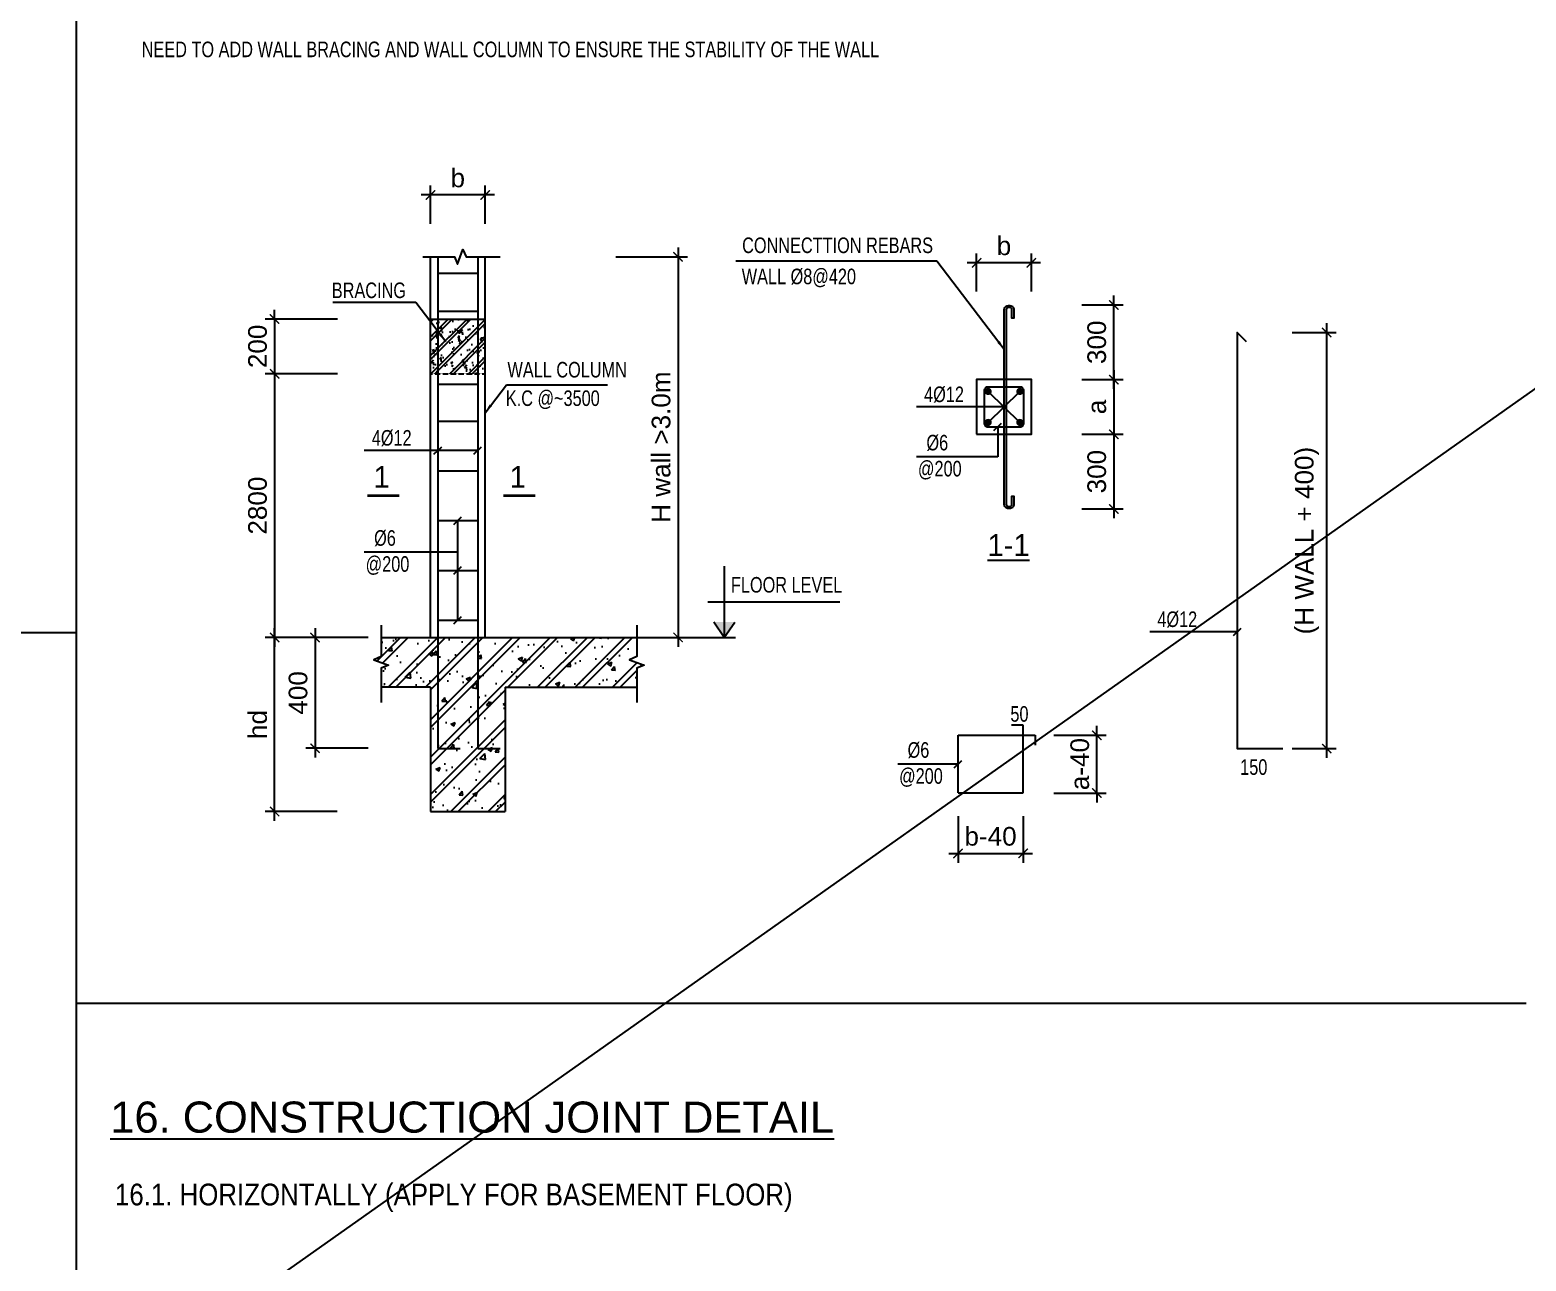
# Model space of a CAD drawing. Header units: millimetres. Extents: x -241424 to 696054, y -125618 to 93710.
# Drawn here: x 225090 to 249154, y -49930 to -30136 of the extents above; entities that cross this region are included whole.
import ezdxf
from ezdxf.enums import TextEntityAlignment as Align

# ---------------------------------------------------------------- set-up
doc = ezdxf.new("R2010")
doc.units = ezdxf.units.MM
doc.header["$LTSCALE"] = 7
doc.header["$PDMODE"] = 3
doc.linetypes.add('HIDDEN', pattern=[0.375, 0.25, -0.125])
doc.layers.get('0').update_dxf_attribs({"linetype": 'CONTINUOUS'})
doc.layers.get('Defpoints').update_dxf_attribs({"color": 6, "linetype": 'CONTINUOUS'})
for name, color, linetype in [('CDC_02_DIM', 1, 'CONTINUOUS'), ('CDC_03_BORDER', 3, 'CONTINUOUS'), ('CDC_04_HIDDEN', 8, 'HIDDEN'), ('CDC_05_STEEL', 4, 'CONTINUOUS'), ('CDC_06_TEXT', 2, 'CONTINUOUS'), ('CDC_10_HATCH', 251, 'CONTINUOUS'), ('CDC_11_NOTE', 8, 'CONTINUOUS')]:
    doc.layers.add(name, color=color, linetype=linetype)
doc.layers.add('KCS_Plotter', color=11, linetype='CONTINUOUS', plot=False)
doc.styles.add('ARIAL', font='arial.ttf')
doc.styles.add('AVANTH-KT', font='')
doc.styles.get('AVANTH-KT').set_extended_font_data('.VnAvantH')
doc.dimstyles.new('DIM1-25', dxfattribs={"dimscale": 1.2, "dimtxt": 250, "dimasz": 125, "dimexe": 125, "dimexo": 0.06, "dimgap": 100, "dimtad": 1, "dimdec": 0, "dimzin": 0, "dimdsep": 46, "dimtxsty": 'ARIAL', "dimblk": 'ARCHTICK', "dimcen": 100, "dimdle": 125, "dimclrd": 256, "dimclre": 1, "dimclrt": 2, "dimadec": 0, "dimazin": 0, "dimtfac": 1, "dimtdec": 0, "dimtix": 1, "dimtmove": 2, "dimatfit": 0, "dimfxl": 1, "dimtolj": 1, "dimtzin": 0, "dimarcsym": 0})

# ---------------------------------------------------------------- blocks, each defined once
blk = doc.blocks.new('_ArchTick')
at = {"color": 0, "linetype": 'ByBlock', "const_width": 0.15}
blk.add_lwpolyline([(-0.5, -0.5), (0.5, 0.5)], dxfattribs=at)
blk = doc.blocks.new('*D302')
at = {"layer": 'CDC_02_DIM', "color": 1, "lineweight": -2, "transparency": 16777216}
for p, q in [((231532, -33253), (231532, -32640)), ((232412, -33253), (232412, -32640))]:
    blk.add_line(p, q, dxfattribs=at)
at = {"layer": 'CDC_02_DIM', "lineweight": -2, "transparency": 16777216}
blk.add_line((232562, -32790), (231382, -32790), dxfattribs=at)
at = {"layer": 'Defpoints', "color": 0, "transparency": 16777216}
for p in [(231532, -32790), (231532, -33253), (232412, -33253)]:
    blk.add_point(p, dxfattribs=at)
at = {"layer": 'CDC_02_DIM', "lineweight": -2, "transparency": 16777216, "xscale": 150, "yscale": 150, "zscale": 150, "rotation": 180}
blk.add_blockref('_ArchTick', (231532, -32790), dxfattribs=at)
at = {"layer": 'CDC_02_DIM', "lineweight": -2, "transparency": 16777216, "xscale": 150, "yscale": 150, "zscale": 150}
blk.add_blockref('_ArchTick', (232412, -32790), dxfattribs=at)
at = {"layer": 'CDC_02_DIM', "color": 2, "transparency": 16777216, "insert": (231972, -32518), "char_height": 300, "attachment_point": 5, "style": 'ARIAL'}
blk.add_mtext('\\A1;b', dxfattribs=at)
blk = doc.blocks.new('*D303')
at = {"layer": 'CDC_02_DIM', "lineweight": -2, "transparency": 16777216}
blk.add_line((229026, -35514), (229026, -40054), dxfattribs=at)
at = {"layer": 'CDC_02_DIM', "color": 1, "lineweight": -2, "transparency": 16777216}
for p, q in [((230037, -35664), (228876, -35664)), ((230028, -39904), (228876, -39904))]:
    blk.add_line(p, q, dxfattribs=at)
at = {"layer": 'Defpoints', "color": 0, "transparency": 16777216}
for p in [(230037, -35664), (229026, -39904), (230028, -39904)]:
    blk.add_point(p, dxfattribs=at)
at = {"layer": 'CDC_02_DIM', "lineweight": -2, "transparency": 16777216, "xscale": 150, "yscale": 150, "zscale": 150}
for p, rotation in [((229026, -35664), 90), ((229026, -39904), 270)]:
    blk.add_blockref('_ArchTick', p, dxfattribs=dict(at, rotation=rotation))
at = {"layer": 'CDC_02_DIM', "color": 2, "transparency": 16777216, "insert": (228752, -37784), "char_height": 300, "attachment_point": 5, "rotation": 90, "style": 'ARIAL'}
blk.add_mtext('\\A1;2800', dxfattribs=at)
blk = doc.blocks.new('*D304')
at = {"layer": 'CDC_02_DIM', "color": 1, "lineweight": -2, "transparency": 16777216}
for p, q in [((230028, -39904), (228876, -39904)), ((230034, -42704), (228876, -42704))]:
    blk.add_line(p, q, dxfattribs=at)
at = {"layer": 'CDC_02_DIM', "lineweight": -2, "transparency": 16777216}
blk.add_line((229026, -42854), (229026, -39754), dxfattribs=at)
at = {"layer": 'Defpoints', "color": 0, "transparency": 16777216}
for p in [(229026, -39904), (230028, -39904), (230034, -42704)]:
    blk.add_point(p, dxfattribs=at)
at = {"layer": 'CDC_02_DIM', "lineweight": -2, "transparency": 16777216, "xscale": 150, "yscale": 150, "zscale": 150}
for p, rotation in [((229026, -39904), 90), ((229026, -42704), 270)]:
    blk.add_blockref('_ArchTick', p, dxfattribs=dict(at, rotation=rotation))
at = {"layer": 'CDC_02_DIM', "color": 2, "transparency": 16777216, "insert": (228753, -41304), "char_height": 300, "attachment_point": 5, "rotation": 90, "style": 'ARIAL'}
blk.add_mtext('\\A1;h{\\f.VnArial|b0|i0|c0|p34;d}', dxfattribs=at)
blk = doc.blocks.new('*D305')
at = {"layer": 'CDC_02_DIM', "lineweight": -2, "transparency": 16777216}
for p, q in [((229026, -34784), (229026, -34634)), ((229026, -34784), (229026, -35664)), ((229026, -35664), (229026, -35814))]:
    blk.add_line(p, q, dxfattribs=at)
at = {"layer": 'CDC_02_DIM', "color": 1, "lineweight": -2, "transparency": 16777216}
for p, q in [((230037, -34784), (228876, -34784)), ((230035, -35664), (228876, -35664))]:
    blk.add_line(p, q, dxfattribs=at)
at = {"layer": 'Defpoints', "color": 0, "transparency": 16777216}
for p in [(230037, -34784), (229026, -35664), (230035, -35664)]:
    blk.add_point(p, dxfattribs=at)
at = {"layer": 'CDC_02_DIM', "lineweight": -2, "transparency": 16777216, "xscale": 150, "yscale": 150, "zscale": 150}
for p, rotation in [((229026, -34784), 270), ((229026, -35664), 90)]:
    blk.add_blockref('_ArchTick', p, dxfattribs=dict(at, rotation=rotation))
at = {"layer": 'CDC_02_DIM', "color": 2, "transparency": 16777216, "insert": (228752, -35224), "char_height": 300, "attachment_point": 5, "rotation": 90, "style": 'ARIAL'}
blk.add_mtext('\\A1;200', dxfattribs=at)
blk = doc.blocks.new('*D306')
at = {"layer": 'CDC_02_DIM', "lineweight": -2, "transparency": 16777216}
blk.add_line((235516, -33634), (235516, -40054), dxfattribs=at)
at = {"layer": 'CDC_02_DIM', "color": 1, "lineweight": -2, "transparency": 16777216}
for p, q in [((234515, -33784), (235666, -33784)), ((234515, -39904), (235666, -39904))]:
    blk.add_line(p, q, dxfattribs=at)
at = {"layer": 'Defpoints', "color": 0, "transparency": 16777216}
for p in [(234515, -33784), (234515, -39904), (235516, -39904)]:
    blk.add_point(p, dxfattribs=at)
at = {"layer": 'CDC_02_DIM', "lineweight": -2, "transparency": 16777216, "xscale": 150, "yscale": 150, "zscale": 150}
for p, rotation in [((235516, -33784), 90), ((235516, -39904), 270)]:
    blk.add_blockref('_ArchTick', p, dxfattribs=dict(at, rotation=rotation))
at = {"layer": 'CDC_02_DIM', "color": 2, "transparency": 16777216, "insert": (235243, -36844), "char_height": 300, "attachment_point": 5, "rotation": 90, "style": 'ARIAL'}
blk.add_mtext('\\A1;H wall{\\f.VnArial|b0|i0|c0|p34; >3.0m}', dxfattribs=at)
blk = doc.blocks.new('*D289')
at = {"layer": 'CDC_02_DIM', "color": 1, "lineweight": -2, "transparency": 16777216}
for p, q in [((230531, -39904), (229527, -39904)), ((230531, -41685), (229527, -41685))]:
    blk.add_line(p, q, dxfattribs=at)
at = {"layer": 'CDC_02_DIM', "lineweight": -2, "transparency": 16777216}
blk.add_line((229677, -39754), (229677, -41835), dxfattribs=at)
at = {"layer": 'Defpoints', "color": 0, "transparency": 16777216}
for p in [(230531, -39904), (229677, -41685), (230531, -41685)]:
    blk.add_point(p, dxfattribs=at)
at = {"layer": 'CDC_02_DIM', "lineweight": -2, "transparency": 16777216, "xscale": 150, "yscale": 150, "zscale": 150}
for p, rotation in [((229677, -39904), 90), ((229677, -41685), 270)]:
    blk.add_blockref('_ArchTick', p, dxfattribs=dict(at, rotation=rotation))
at = {"layer": 'CDC_02_DIM', "color": 2, "transparency": 16777216, "insert": (229404, -40795), "char_height": 300, "attachment_point": 5, "rotation": 90, "style": 'ARIAL'}
blk.add_mtext('\\A1;400', dxfattribs=at)
blk = doc.blocks.new('*D290')
at = {"layer": 'CDC_02_DIM', "lineweight": -2, "transparency": 16777216}
blk.add_line((241347, -33882), (240167, -33882), dxfattribs=at)
at = {"layer": 'CDC_02_DIM', "color": 1, "lineweight": -2, "transparency": 16777216}
for p, q in [((240317, -34344), (240317, -33732)), ((241197, -34344), (241197, -33732))]:
    blk.add_line(p, q, dxfattribs=at)
at = {"layer": 'Defpoints', "color": 0, "transparency": 16777216}
for p in [(240317, -33882), (240317, -34344), (241197, -34344)]:
    blk.add_point(p, dxfattribs=at)
at = {"layer": 'CDC_02_DIM', "lineweight": -2, "transparency": 16777216, "xscale": 150, "yscale": 150, "zscale": 150, "rotation": 180}
blk.add_blockref('_ArchTick', (240317, -33882), dxfattribs=at)
at = {"layer": 'CDC_02_DIM', "lineweight": -2, "transparency": 16777216, "xscale": 150, "yscale": 150, "zscale": 150}
blk.add_blockref('_ArchTick', (241197, -33882), dxfattribs=at)
at = {"layer": 'CDC_02_DIM', "color": 2, "transparency": 16777216, "insert": (240757, -33609), "char_height": 300, "attachment_point": 5, "style": 'ARIAL'}
blk.add_mtext('\\A1;b', dxfattribs=at)
blk = doc.blocks.new('*D291')
at = {"layer": 'CDC_02_DIM', "lineweight": -2, "transparency": 16777216}
blk.add_line((242523, -35608), (242523, -36788), dxfattribs=at)
at = {"layer": 'CDC_02_DIM', "color": 1, "lineweight": -2, "transparency": 16777216}
for p, q in [((242007, -35758), (242673, -35758)), ((242007, -36638), (242673, -36638))]:
    blk.add_line(p, q, dxfattribs=at)
at = {"layer": 'Defpoints', "color": 0, "transparency": 16777216}
for p in [(242007, -35758), (242007, -36638), (242523, -36638)]:
    blk.add_point(p, dxfattribs=at)
at = {"layer": 'CDC_02_DIM', "lineweight": -2, "transparency": 16777216, "xscale": 150, "yscale": 150, "zscale": 150}
for p, rotation in [((242523, -35758), 90), ((242523, -36638), 270)]:
    blk.add_blockref('_ArchTick', p, dxfattribs=dict(at, rotation=rotation))
at = {"layer": 'CDC_02_DIM', "color": 2, "transparency": 16777216, "insert": (242251, -36198), "char_height": 300, "attachment_point": 5, "rotation": 90, "style": 'ARIAL'}
blk.add_mtext('\\A1;a', dxfattribs=at)
blk = doc.blocks.new('*D292')
at = {"layer": 'CDC_02_DIM', "lineweight": -2, "transparency": 16777216}
blk.add_line((245948, -41841), (245948, -34852), dxfattribs=at)
at = {"layer": 'CDC_02_DIM', "color": 1, "lineweight": -2, "transparency": 16777216}
for p, q in [((245390, -35002), (246098, -35002)), ((245390, -41691), (246098, -41691))]:
    blk.add_line(p, q, dxfattribs=at)
at = {"layer": 'Defpoints', "color": 0, "transparency": 16777216}
for p in [(245390, -35002), (245948, -35002), (245390, -41691)]:
    blk.add_point(p, dxfattribs=at)
at = {"layer": 'CDC_02_DIM', "lineweight": -2, "transparency": 16777216, "xscale": 150, "yscale": 150, "zscale": 150}
for p, rotation in [((245948, -35002), 90), ((245948, -41691), 270)]:
    blk.add_blockref('_ArchTick', p, dxfattribs=dict(at, rotation=rotation))
at = {"layer": 'CDC_02_DIM', "color": 2, "transparency": 16777216, "insert": (245631, -38347), "char_height": 300, "attachment_point": 5, "rotation": 90, "style": 'ARIAL'}
blk.add_mtext('\\A1;(H WALL{\\f.VnArial|b0|i0|c0|p34; + }400)', dxfattribs=at)
blk = doc.blocks.new('*D293')
at = {"layer": 'CDC_02_DIM', "color": 1, "lineweight": -2, "transparency": 16777216}
for p, q in [((240018, -42779), (240018, -43526)), ((241065, -42779), (241065, -43526))]:
    blk.add_line(p, q, dxfattribs=at)
at = {"layer": 'CDC_02_DIM', "lineweight": -2, "transparency": 16777216}
blk.add_line((239868, -43376), (241215, -43376), dxfattribs=at)
at = {"layer": 'Defpoints', "color": 0, "transparency": 16777216}
for p in [(240018, -42779), (241065, -42779), (241065, -43376)]:
    blk.add_point(p, dxfattribs=at)
at = {"layer": 'CDC_02_DIM', "lineweight": -2, "transparency": 16777216, "xscale": 150, "yscale": 150, "zscale": 150, "rotation": 180}
blk.add_blockref('_ArchTick', (240018, -43376), dxfattribs=at)
at = {"layer": 'CDC_02_DIM', "lineweight": -2, "transparency": 16777216, "xscale": 150, "yscale": 150, "zscale": 150}
blk.add_blockref('_ArchTick', (241065, -43376), dxfattribs=at)
at = {"layer": 'CDC_02_DIM', "color": 2, "transparency": 16777216, "insert": (240541, -43103), "char_height": 300, "attachment_point": 5, "style": 'ARIAL'}
blk.add_mtext('\\A1;b-40', dxfattribs=at)
blk = doc.blocks.new('*D294')
at = {"layer": 'CDC_02_DIM', "lineweight": -2, "transparency": 16777216}
for p, q in [((242250, -41476), (242250, -41326)), ((242250, -42405), (242250, -41476)), ((242250, -42405), (242250, -42555))]:
    blk.add_line(p, q, dxfattribs=at)
at = {"layer": 'CDC_02_DIM', "color": 1, "lineweight": -2, "transparency": 16777216}
for p, q in [((241559, -41476), (242400, -41476)), ((241559, -42405), (242400, -42405))]:
    blk.add_line(p, q, dxfattribs=at)
at = {"layer": 'Defpoints', "color": 0, "transparency": 16777216}
for p in [(241559, -41476), (242250, -41476), (241559, -42405)]:
    blk.add_point(p, dxfattribs=at)
at = {"layer": 'CDC_02_DIM', "lineweight": -2, "transparency": 16777216, "xscale": 150, "yscale": 150, "zscale": 150}
for p, rotation in [((242250, -41476), 270), ((242250, -42405), 90)]:
    blk.add_blockref('_ArchTick', p, dxfattribs=dict(at, rotation=rotation))
at = {"layer": 'CDC_02_DIM', "color": 2, "transparency": 16777216, "insert": (241977, -41940), "char_height": 300, "attachment_point": 5, "rotation": 90, "style": 'ARIAL'}
blk.add_mtext('\\A1;a-40', dxfattribs=at)
blk = doc.blocks.new('*D295')
at = {"layer": 'CDC_02_DIM', "lineweight": -2, "transparency": 16777216}
blk.add_line((242523, -36488), (242523, -37988), dxfattribs=at)
at = {"layer": 'CDC_02_DIM', "color": 1, "lineweight": -2, "transparency": 16777216}
for p, q in [((242007, -36638), (242673, -36638)), ((242007, -37838), (242673, -37838))]:
    blk.add_line(p, q, dxfattribs=at)
at = {"layer": 'Defpoints', "color": 0, "transparency": 16777216}
for p in [(242007, -36638), (242007, -37838), (242523, -37838)]:
    blk.add_point(p, dxfattribs=at)
at = {"layer": 'CDC_02_DIM', "lineweight": -2, "transparency": 16777216, "xscale": 150, "yscale": 150, "zscale": 150}
for p, rotation in [((242523, -36638), 90), ((242523, -37838), 270)]:
    blk.add_blockref('_ArchTick', p, dxfattribs=dict(at, rotation=rotation))
at = {"layer": 'CDC_02_DIM', "color": 2, "transparency": 16777216, "insert": (242250, -37238), "char_height": 300, "attachment_point": 5, "rotation": 90, "style": 'ARIAL'}
blk.add_mtext('\\A1;300', dxfattribs=at)
blk = doc.blocks.new('*D296')
at = {"layer": 'CDC_02_DIM', "lineweight": -2, "transparency": 16777216}
blk.add_line((242523, -35908), (242523, -34408), dxfattribs=at)
at = {"layer": 'CDC_02_DIM', "color": 1, "lineweight": -2, "transparency": 16777216}
for p, q in [((242007, -34558), (242673, -34558)), ((242007, -35758), (242673, -35758))]:
    blk.add_line(p, q, dxfattribs=at)
at = {"layer": 'Defpoints', "color": 0, "transparency": 16777216}
for p in [(242007, -34558), (242523, -34558), (242007, -35758)]:
    blk.add_point(p, dxfattribs=at)
at = {"layer": 'CDC_02_DIM', "lineweight": -2, "transparency": 16777216, "xscale": 150, "yscale": 150, "zscale": 150}
for p, rotation in [((242523, -34558), 90), ((242523, -35758), 270)]:
    blk.add_blockref('_ArchTick', p, dxfattribs=dict(at, rotation=rotation))
at = {"layer": 'CDC_02_DIM', "color": 2, "transparency": 16777216, "insert": (242250, -35158), "char_height": 300, "attachment_point": 5, "rotation": 90, "style": 'ARIAL'}
blk.add_mtext('\\A1;300', dxfattribs=at)

msp = doc.modelspace()

# ---------------------------------------------------------------- hatches: boundary and pattern name
at = {"layer": 'CDC_10_HATCH'}
h = msp.add_hatch(dxfattribs=at)
h.set_pattern_fill('BT-01', color=256, scale=50, style=0, pattern_type=2)
h.set_pattern_definition([(50, (-59004331.85, 2379256.6), (358.6300913, -31.3760675), [37.5, -412.5]), (355, (-59004331.85, 2379256.6), (-69.3756668, 376.0960669), [30, -330]), (100.4514, (-59004301.97, 2379254), (289.2546909, 344.719771), [31.870095, -350.571056]), (46.1842, (-59004331.85, 2379356.6), (533.6205243, -82.759507), [56.25, -618.75]), (96.6356, (-59004287.4, 2379349.7), (467.331353, 487.0589355), [47.805144, -525.8565]), (351.1842, (-59004331.85, 2379356.6), (467.3309726, 487.0593005), [45, -495]), (21, (-59004281.85, 2379331.6), (298.453526, -201.3094453), [37.5, -412.5]), (326, (-59004281.85, 2379331.6), (121.657666, 362.5750225), [30, -330]), (71.4514, (-59004257, 2379314.84), (420.1113143, 161.2652484), [31.870095, -350.571056]), (37.5, (-59004331.85, 2379256.61), (6.07992766, 166.44692692), [0, -326, 0, -335, 0, -331.25]), (7.5, (-59004331.85, 2379256.61), (131.5347687, 197.20585594), [0, -191, 0, -318.5, 0, -126.25]), (327.5, (-59004443.35, 2379256.61), (266.9112181, -11.27743587), [0, -125, 0, -390, 0, -517.5]), (317.5, (-59004493.35, 2379256.61), (291.5930847, 50.0524912), [0, -162.5, 0, -259, 0, -367.5]), (45, (-59004331.85, 2379256.61), (-150.260191, 150.260191), []), (45, (-59004331.85, 2379317.86), (-150.260191, 150.260191), [])])
h.paths.add_polyline_path([(231532, -34784.1), (231532, -35664.1), (232412, -35664.1), (232412, -34784.1)])
h = msp.add_hatch(dxfattribs=at)
h.set_pattern_fill('CHAU-01', color=256, scale=50, style=0, pattern_type=2)
h.set_pattern_definition([(50, (-305409.3, -113084.76), (717.2602, -62.75213), [75, -825]), (355, (-305409.3, -113084.76), (-138.7513, 752.1921), [60, -660]), (100.4514, (-305349.5, -113090), (578.5094, 689.4395), [63.7402, -701.1421]), (46.1842, (-305409.3, -112884.8), (1067.241, -165.519), [112.5, -1237.5]), (96.6356, (-305320.3, -112898.6), (934.6627, 974.1179), [95.6103, -1051.713]), (351.1842, (-305409.3, -112884.8), (934.662, 974.1186), [90, -990]), (21, (-305309.3, -112934.76), (596.90705, -402.6189), [75, -825]), (326, (-305309.3, -112934.76), (243.3153, 725.15), [60, -660]), (71.4514, (-305259.5, -112968.3), (840.2226, 322.5305), [63.7402, -701.1421]), (37.5, (-305409.27, -113084.76), (12.15986, 332.89385), [0, -652, 0, -670, 0, -662.5]), (7.5, (-305409.27, -113084.76), (263.06954, 394.41171), [0, -382, 0, -637, 0, -252.5]), (327.5, (-305632.27, -113084.76), (533.82244, -22.55487), [0, -250, 0, -780, 0, -1035]), (317.5, (-305732.27, -113084.76), (583.18617, 100.105), [0, -325, 0, -518, 0, -735]), (45, (-305409.27, -113084.76), (-300.52038, 300.52038), []), (45, (-305409.27, -112962.26), (-300.52038, 300.52038), [])])
h.paths.add_polyline_path([(230740.6, -39904.1), (230740.6, -40209.6), (230622.2, -40261.1), (230859, -40347.2), (230740.6, -40398.6), (230740.6, -40704.1), (231532, -40704.1), (231532, -42704.1), (232732, -42704.1), (232732, -40704.1), (234852, -40704.1), (234852, -40398.6), (234970.4, -40347.2), (234733.6, -40261.1), (234852, -40209.6), (234852, -39904.1)])

# ---------------------------------------------------------------- linework, layer by layer
at = {"layer": 'CDC_02_DIM'}
for p, q in [((236256.5, -38757.5), (236256.5, -39904.1)), ((238117.4, -39337.8), (235991.1, -39337.8)), ((236256.5, -39904.1), (236087.6, -39656.9)), ((236256.5, -39904.1), (236425.5, -39656.9)), ((235666, -39904.1), (236438.3, -39904.1)), ((244509, -39813.6), (243103.4, -39813.6)), ((244447.2, -39873.9), (244570.8, -39753.3)), ((240018, -41940.4), (239048.7, -41940.4)), ((239956.2, -42000.7), (240079.8, -41880.1))]:
    msp.add_line(p, q, dxfattribs=at)
at = {"layer": 'CDC_02_DIM', "ltscale": 0.5}
for points in [[(231412, -33784.1), (231917.5, -33784.1), (231968.9, -33902.5), (232055.1, -33665.7), (232106.5, -33784.1), (232656.2, -33784.1)], [(230740.6, -39704.1), (230740.6, -40209.6), (230622.2, -40261.1), (230859, -40347.2), (230740.6, -40398.6), (230740.6, -40948.3)], [(234852, -39704.1), (234852, -40209.6), (234733.6, -40261.1), (234970.4, -40347.2), (234852, -40398.6), (234852, -40948.3)]]:
    msp.add_lwpolyline(points, dxfattribs=at)
at = {"layer": 'CDC_02_DIM'}
msp.add_solid([(236087.6, -39656.9), (236425.5, -39656.9), (236256.5, -39904.1)], dxfattribs=at)
at = {"layer": 'CDC_03_BORDER'}
for p, q in [((225840.2, -68637.3), (225840.2, -14884.7)), ((231532, -39904.1), (231532, -33784.1)), ((232412, -39904.1), (232412, -33784.1)), ((231532, -34784.1), (232412, -34784.1)), ((202526, -39826), (225840.2, -39826)), ((230740.6, -39904.1), (234852, -39904.1)), ((231532, -40704.1), (230740.6, -40704.1)), ((231532, -40704.1), (231532, -42704.1)), ((232732, -40704.1), (234852, -40704.1)), ((232732, -40704.1), (232732, -42704.1)), ((231532, -42704.1), (232732, -42704.1)), ((225840.2, -45781.9), (249154.4, -45781.9))]:
    msp.add_line(p, q, dxfattribs=at)
msp.add_lwpolyline([(240317.3, -36637.5), (241197.3, -36637.5), (241197.3, -35757.5), (240317.3, -35757.5)], close=True, dxfattribs=at)
at = {"layer": 'CDC_03_BORDER', "const_width": 44.8}
for points in [[(231030.9, -37623.1), (230515, -37623.1)], [(233219.9, -37623.1), (232704, -37623.1)]]:
    msp.add_lwpolyline(points, dxfattribs=at)
at = {"layer": 'CDC_04_HIDDEN'}
msp.add_line((231532, -35664.1), (232412, -35664.1), dxfattribs=at)
at = {"layer": 'CDC_05_STEEL'}
for p, q in [((231651, -33784.1), (231651, -41690.6)), ((232293.1, -33784.1), (232293.1, -41690.6)), ((231651, -34047.8), (232293.1, -34047.8)), ((231651, -34659.5), (232293.1, -34659.5)), ((231651, -35830.1), (232293.1, -35830.1)), ((231651, -36425.6), (232293.1, -36425.6)), ((231651, -37225.6), (232293.1, -37225.6)), ((231651, -38025.6), (232293.1, -38025.6)), ((231651, -38825.6), (232293.1, -38825.6)), ((231651, -39625.6), (232293.1, -39625.6)), ((241064.5, -41313.5), (240875.7, -41313.5)), ((241064.5, -42404.5), (241064.5, -41313.5)), ((240018, -42404.5), (240018, -41476.3)), ((240018, -41476.3), (241258.6, -41476.3)), ((241258.6, -41476.3), (241258.6, -41637.6)), ((231651, -41690.6), (232011.4, -41690.6)), ((232293.1, -41690.6), (232653.5, -41690.6)), ((240018, -42404.5), (241064.5, -42404.5))]:
    msp.add_line(p, q, dxfattribs=at)
for points in [[(240792.3, -37764.5, 0.4142136), (240827.3, -37799.5), (240850, -37799.5, 0.4142136), (240885, -37764.5), (240885, -37629.6), (240915, -37629.6), (240915, -37764.5, -0.4142136), (240850, -37829.5), (240827.3, -37829.5, -0.4142136), (240762.3, -37764.5), (240762.3, -34633.5, -0.4142136), (240827.3, -34568.5), (240850, -34568.5, -0.4142136), (240915, -34633.5), (240915, -34768.5), (240885, -34768.5), (240885, -34633.5, 0.4142136), (240850, -34598.5), (240827.3, -34598.5, 0.4142136), (240792.3, -34633.5)], [(240497.3, -36517.5), (241017.3, -36517.5, 0.4142136), (241077.3, -36457.5), (241077.3, -35937.5, 0.4142136), (241017.3, -35877.5), (240497.3, -35877.5, 0.4142136), (240437.3, -35937.5), (240437.3, -36457.5, 0.4142136)]]:
    msp.add_lwpolyline(points, format="xyb", close=True, dxfattribs=at)
msp.add_lwpolyline([(244658.3, -35152), (244509, -35002.5), (244509, -41690.6), (245240.2, -41690.6)], dxfattribs=at)
at = {"layer": 'CDC_05_STEEL', "const_width": 57.6}
for points in [[(240473.6, -35948.8, -1), (240531.2, -35948.8, -1)], [(241041.1, -35948.8, 1), (240983.5, -35948.8, 1)], [(240473.6, -36446.3, 1), (240531.2, -36446.3, 1)], [(241041.1, -36446.3, -1), (240983.5, -36446.3, -1)]]:
    msp.add_lwpolyline(points, format="xyb", close=True, dxfattribs=at)
at = {"layer": 'CDC_11_NOTE'}
for p, q in [((240502.4, -35948.8), (241012.3, -36446.3)), ((240502.4, -36446.3), (241012.3, -35948.8)), ((240757.3, -36197.5), (239351.8, -36197.5)), ((240595.5, -36577.8), (240719.2, -36457.2)), ((240657.3, -36517.5), (240657.3, -36999)), ((232293.1, -36897.1), (230468.4, -36897.1)), ((231589.1, -36957.5), (231712.8, -36836.8)), ((232231.3, -36957.5), (232354.9, -36836.8)), ((240657.3, -36999), (239351.8, -36999)), ((231910.2, -38086), (232033.8, -37965.3)), ((231972, -39625.6), (231972, -38025.6)), ((231972, -38532.1), (230468.4, -38532.1)), ((231910.2, -38886), (232033.8, -38765.3)), ((231910.2, -39686), (232033.8, -39565.3))]:
    msp.add_line(p, q, dxfattribs=at)
at = {"layer": 'KCS_Plotter'}
msp.add_line((201026, -70002.5), (285126, -10602.5), dxfattribs=at)

# ---------------------------------------------------------------- texts
at = {"layer": 'CDC_06_TEXT', "style": 'ARIAL', "width": 0.75}
for s, p in [('NEED TO ADD WALL BRACING AND WALL COLUMN TO ENSURE THE STABILITY OF THE WALL', (226888.2, -30574.1)), ('CONNECTTION REBARS', (236545.6, -33723.7)), ('WALL %%C8@420', (236538.8, -34224.4)), ('BRACING', (229945.6, -34447.4)), ('WALL COLUMN', (232770.8, -35723.9)), ('K.C @~3500', (232744.7, -36181.9)), ('4%%C12', (239472.3, -36119.6)), ('4%%C12', (230588.9, -36819.2)), ('%%C6', (239509.8, -36896.4)), ('@200', (239373.3, -37314.9)), ('%%C6', (230626.4, -38429.5)), ('@200', (230489.9, -38848)), ('FLOOR LEVEL', (236365.6, -39182.2)), ('4%%C12', (243223.9, -39735.7)), ('50', (240860.3, -41258.4)), ('%%C6', (239206.8, -41837.8)), ('150', (244556.1, -42112.7)), ('@200', (239070.3, -42256.3))]:
    msp.add_text(s, height=250, dxfattribs=at).set_placement(p)
at = {"layer": 'CDC_06_TEXT', "style": 'AVANTH-KT'}
for s, p in [('1', (230747.7, -37322.8)), ('1', (232936.7, -37322.8)), ('%%U1-1', (240830.8, -38418))]:
    msp.add_text(s, height=350, dxfattribs=at).set_placement(p, align=Align.MIDDLE)
at = {"layer": 'CDC_06_TEXT', "color": 4, "style": 'ARIAL'}
msp.add_text('%%U16. CONSTRUCTION JOINT DETAIL', height=500, dxfattribs=at).set_placement((226382.3, -47865.8))
at = {"layer": 'CDC_06_TEXT', "color": 4, "style": 'ARIAL', "width": 0.85}
msp.add_text('16.1. HORIZONTALLY (APPLY FOR BASEMENT FLOOR)', height=350, dxfattribs=at).set_placement((226458.3, -48860.3), align=Align.MIDDLE_LEFT)

# ---------------------------------------------------------------- dimensions: what is measured, and where the dimension line sits
at = {"layer": 'CDC_02_DIM'}
for base, p1, p2, picture, middle in [((231532, -32790.4), (232412, -33253.1), (231532, -33253.1), '*D302', (231972, -32517.9)), ((240317.3, -33881.7), (241197.3, -34344.5), (240317.3, -34344.5), '*D290', (240757.3, -33609.3))]:
    dim = msp.add_linear_dim(base=base, p1=p1, p2=p2, text='b', dimstyle='DIM1-25', override={"dimtxsty": 'ARIAL'}, dxfattribs=at)
    dim.commit()
    dim.dimension.update_dxf_attribs({"geometry": picture, "text_midpoint": middle})
for base, p1, p2, angle, text, picture, middle in [((235516, -39904.1), (234515.2, -33784.1), (234515.2, -39904.1), 90, 'H wall{\\f.VnArial|b0|i0|c0|p34; >3.0m}', '*D306', (235242.8, -36844.1)), ((229025.6, -35664.1), (230036.7, -34784.1), (230034.9, -35664.1), 90, '200', '*D305', (228752.4, -35224.1)), ((229025.6, -39904.1), (230036.7, -35664.1), (230028.2, -39904.1), 90, '2800', '*D303', (228752.4, -37784.1)), ((229025.6, -39904.1), (230033.8, -42704.1), (230028.2, -39904.1), 270, 'h{\\f.VnArial|b0|i0|c0|p34;d}', '*D304', (228753.1, -41304.1))]:
    dim = msp.add_linear_dim(base=base, p1=p1, p2=p2, angle=angle, text=text, dimstyle='DIM1-25', override={"dimtxsty": 'ARIAL'}, dxfattribs=at)
    dim.commit()
    dim.dimension.update_dxf_attribs({"geometry": picture, "text_midpoint": middle})
for p1, p2, distance, text, picture, middle in [((242007.3, -35757.5), (242007.3, -34557.5), -516, '300', '*D296', (242250, -35157.5)), ((245389.9, -41690.6), (245389.9, -35002.5), -558, '(H WALL{\\f.VnArial|b0|i0|c0|p34; + }400)', '*D292', (245631.2, -38346.6)), ((242007.3, -35757.5), (242007.3, -36637.5), 516, 'a', '*D291', (242250.8, -36197.5)), ((242007.3, -36637.5), (242007.3, -37837.5), 516, '300', '*D295', (242250, -37237.5)), ((230531, -39904.1), (230531, -41685.1), -854.2, '400', '*D289', (229403.7, -40794.6)), ((241558.8, -42404.5), (241558.8, -41476.3), -691.5, 'a-40', '*D294', (241977.1, -41940.4)), ((240018, -42779.1), (241064.5, -42779.1), -596.7, 'b-40', '*D293', (240541.3, -43102.7))]:
    dim = msp.add_aligned_dim(p1=p1, p2=p2, distance=distance, text=text, dimstyle='DIM1-25', override={"dimtxsty": 'ARIAL'}, dxfattribs=at)
    dim.commit()
    dim.dimension.update_dxf_attribs({"geometry": picture, "text_midpoint": middle})

# ---------------------------------------------------------------- leaders
at = {"layer": 'CDC_11_NOTE'}
for points in [[(240762.3, -35273.3), (239675.7, -33852.7), (236443.3, -33852.7)], [(231781.5, -35148.6), (231296, -34519.1), (229960.9, -34519.1)], [(232412, -36293.6), (232753.5, -35839.6), (234381, -35839.6)]]:
    msp.add_leader(points, dimstyle='DIM1-25', override={"dimtxsty": 'ARIAL'}, dxfattribs=at)

doc.saveas('drawing.dxf')
